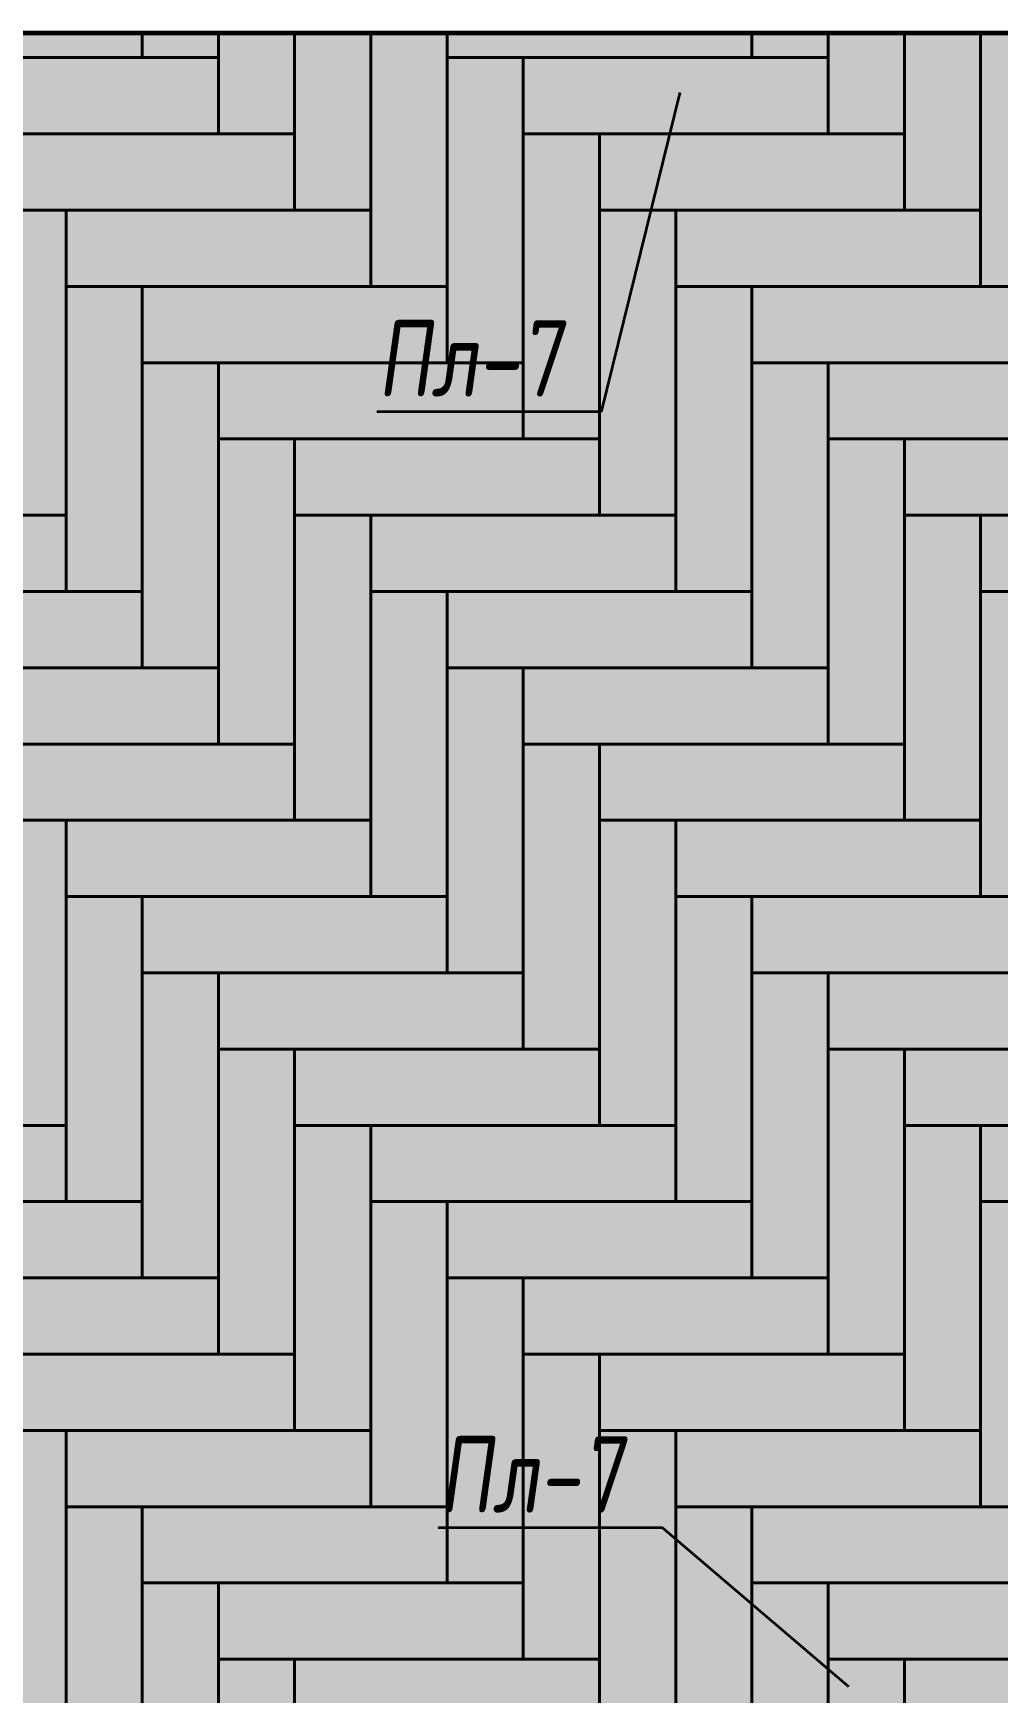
# Model space of a CAD drawing. Header units: millimetres. Extents: x -510890 to 418982, y -118257 to 141350.
# Drawn here: x 69784 to 72948, y -1581 to 3859 of the extents above; entities that cross this region are included whole.
import ezdxf
from ezdxf import colors
from ezdxf.entities.mleader import LeaderData, LeaderLine
from ezdxf.math import Vec2, Vec3

# ---------------------------------------------------------------- set-up
doc = ezdxf.new("R2010")
doc.units = ezdxf.units.MM
doc.layers.add('АР_Площадь контур', color=220, linetype='Continuous', lineweight=35, plot=False)
doc.styles.add('Архитект', font='isocpeur.ttf', dxfattribs={"width": 0.8, "oblique": 8})

msp = doc.modelspace()

# ---------------------------------------------------------------- hatches: boundary and pattern name
at = {"layer": 'АР_Площадь контур', "ltscale": 100, "true_color": 0x636466}
h = msp.add_hatch(color=251, dxfattribs=at)
h.dxf.hatch_style = 1
h.paths.add_polyline_path([(70141.8, 3859.4), (69141.8, 3859.4), (69141.8, 3779.4), (70141.8, 3779.4)])
h = msp.add_hatch(color=251, dxfattribs=at)
h.dxf.hatch_style = 1
h.paths.add_polyline_path([(70391.8, 3859.4), (70141.8, 3859.4), (70141.8, 3779.4), (70391.8, 3779.4)])
at = {"layer": 'АР_Площадь контур', "ltscale": 100, "true_color": 0xc7c8ca}
h = msp.add_hatch(color=9, dxfattribs=at)
h.dxf.hatch_style = 1
h.paths.add_polyline_path([(70641.8, 3859.4), (70391.8, 3859.4), (70391.8, 3529.4), (70641.8, 3529.4)])
at = {"layer": 'АР_Площадь контур', "ltscale": 100, "true_color": 0xffffff}
h = msp.add_hatch(color=7, dxfattribs=at)
h.dxf.hatch_style = 1
h.paths.add_polyline_path([(70891.8, 3859.4), (70641.8, 3859.4), (70641.8, 3279.4), (70891.8, 3279.4)])
at = {"layer": 'АР_Площадь контур', "ltscale": 100, "true_color": 0x636466}
h = msp.add_hatch(color=251, dxfattribs=at)
h.dxf.hatch_style = 1
h.paths.add_polyline_path([(71141.8, 3859.4), (70891.8, 3859.4), (70891.8, 3029.4), (71141.8, 3029.4)])
at = {"layer": 'АР_Площадь контур', "ltscale": 100, "true_color": 0xc7c8ca}
h = msp.add_hatch(color=9, dxfattribs=at)
h.dxf.hatch_style = 1
h.paths.add_polyline_path([(72141.8, 3859.4), (71141.8, 3859.4), (71141.8, 3779.4), (72141.8, 3779.4)])
h = msp.add_hatch(color=9, dxfattribs=at)
h.dxf.hatch_style = 1
h.paths.add_polyline_path([(72391.8, 3859.4), (72141.8, 3859.4), (72141.8, 3779.4), (72391.8, 3779.4)])
at = {"layer": 'АР_Площадь контур', "ltscale": 100, "true_color": 0xffffff}
h = msp.add_hatch(color=7, dxfattribs=at)
h.dxf.hatch_style = 1
h.paths.add_polyline_path([(72641.8, 3859.4), (72391.8, 3859.4), (72391.8, 3529.4), (72641.8, 3529.4)])
at = {"layer": 'АР_Площадь контур', "ltscale": 100, "true_color": 0x636466}
h = msp.add_hatch(color=251, dxfattribs=at)
h.dxf.hatch_style = 1
h.paths.add_polyline_path([(72891.8, 3859.4), (72641.8, 3859.4), (72641.8, 3279.4), (72891.8, 3279.4)])
at = {"layer": 'АР_Площадь контур', "ltscale": 100, "true_color": 0xc7c8ca}
h = msp.add_hatch(color=9, dxfattribs=at)
h.dxf.hatch_style = 1
h.paths.add_polyline_path([(73141.8, 3859.4), (72891.8, 3859.4), (72891.8, 3029.4), (73141.8, 3029.4)])
h = msp.add_hatch(color=9, dxfattribs=at)
h.dxf.hatch_style = 1
h.paths.add_polyline_path([(70391.8, 3779.4), (69391.8, 3779.4), (69391.8, 3529.4), (70391.8, 3529.4)])
h = msp.add_hatch(color=9, dxfattribs=at)
h.dxf.hatch_style = 1
h.paths.add_polyline_path([(71391.8, 3779.4), (71141.8, 3779.4), (71141.8, 2779.4), (71391.8, 2779.4)])
at = {"layer": 'АР_Площадь контур', "ltscale": 100, "true_color": 0xffffff}
h = msp.add_hatch(color=7, dxfattribs=at)
h.dxf.hatch_style = 1
h.paths.add_polyline_path([(72391.8, 3779.4), (71391.8, 3779.4), (71391.8, 3529.4), (72391.8, 3529.4)])
h = msp.add_hatch(color=7, dxfattribs=at)
h.dxf.hatch_style = 1
h.paths.add_polyline_path([(70641.8, 3529.4), (69641.8, 3529.4), (69641.8, 3279.4), (70641.8, 3279.4)])
h = msp.add_hatch(color=7, dxfattribs=at)
h.dxf.hatch_style = 1
h.paths.add_polyline_path([(71641.8, 3529.4), (71391.8, 3529.4), (71391.8, 2529.4), (71641.8, 2529.4)])
at = {"layer": 'АР_Площадь контур', "ltscale": 100, "true_color": 0x636466}
h = msp.add_hatch(color=251, dxfattribs=at)
h.dxf.hatch_style = 1
h.paths.add_polyline_path([(72641.8, 3529.4), (71641.8, 3529.4), (71641.8, 3279.4), (72641.8, 3279.4)])
at = {"layer": 'АР_Площадь контур', "ltscale": 100, "true_color": 0xffffff}
h = msp.add_hatch(color=7, dxfattribs=at)
h.dxf.hatch_style = 1
h.paths.add_polyline_path([(69891.8, 3279.4), (69641.8, 3279.4), (69641.8, 2279.4), (69891.8, 2279.4)])
at = {"layer": 'АР_Площадь контур', "ltscale": 100, "true_color": 0x636466}
h = msp.add_hatch(color=251, dxfattribs=at)
h.dxf.hatch_style = 1
h.paths.add_polyline_path([(70891.8, 3279.4), (69891.8, 3279.4), (69891.8, 3029.4), (70891.8, 3029.4)])
h = msp.add_hatch(color=251, dxfattribs=at)
h.dxf.hatch_style = 1
h.paths.add_polyline_path([(71891.8, 3279.4), (71641.8, 3279.4), (71641.8, 2279.4), (71891.8, 2279.4)])
at = {"layer": 'АР_Площадь контур', "ltscale": 100, "true_color": 0xc7c8ca}
h = msp.add_hatch(color=9, dxfattribs=at)
h.dxf.hatch_style = 1
h.paths.add_polyline_path([(72891.8, 3279.4), (71891.8, 3279.4), (71891.8, 3029.4), (72891.8, 3029.4)])
at = {"layer": 'АР_Площадь контур', "ltscale": 100, "true_color": 0x636466}
h = msp.add_hatch(color=251, dxfattribs=at)
h.dxf.hatch_style = 1
h.paths.add_polyline_path([(70141.8, 3029.4), (69891.8, 3029.4), (69891.8, 2029.4), (70141.8, 2029.4)])
at = {"layer": 'АР_Площадь контур', "ltscale": 100, "true_color": 0xc7c8ca}
h = msp.add_hatch(color=9, dxfattribs=at)
h.dxf.hatch_style = 1
h.paths.add_polyline_path([(71141.8, 3029.4), (70141.8, 3029.4), (70141.8, 2779.4), (71141.8, 2779.4)])
h = msp.add_hatch(color=9, dxfattribs=at)
h.dxf.hatch_style = 1
h.paths.add_polyline_path([(72141.8, 3029.4), (71891.8, 3029.4), (71891.8, 2029.4), (72141.8, 2029.4)])
at = {"layer": 'АР_Площадь контур', "ltscale": 100, "true_color": 0xffffff}
h = msp.add_hatch(color=7, dxfattribs=at)
h.dxf.hatch_style = 1
h.paths.add_polyline_path([(73141.8, 3029.4), (72141.8, 3029.4), (72141.8, 2779.4), (73141.8, 2779.4)])
at = {"layer": 'АР_Площадь контур', "ltscale": 100, "true_color": 0xc7c8ca}
h = msp.add_hatch(color=9, dxfattribs=at)
h.dxf.hatch_style = 1
h.paths.add_polyline_path([(70391.8, 2779.4), (70141.8, 2779.4), (70141.8, 1779.4), (70391.8, 1779.4)])
at = {"layer": 'АР_Площадь контур', "ltscale": 100, "true_color": 0xffffff}
h = msp.add_hatch(color=7, dxfattribs=at)
h.dxf.hatch_style = 1
h.paths.add_polyline_path([(71391.8, 2779.4), (70391.8, 2779.4), (70391.8, 2529.4), (71391.8, 2529.4)])
h = msp.add_hatch(color=7, dxfattribs=at)
h.dxf.hatch_style = 1
h.paths.add_polyline_path([(72391.8, 2779.4), (72141.8, 2779.4), (72141.8, 1779.4), (72391.8, 1779.4)])
at = {"layer": 'АР_Площадь контур', "ltscale": 100, "true_color": 0x636466}
h = msp.add_hatch(color=251, dxfattribs=at)
h.dxf.hatch_style = 1
h.paths.add_polyline_path([(73391.8, 2779.4), (72391.8, 2779.4), (72391.8, 2529.4), (73391.8, 2529.4)])
at = {"layer": 'АР_Площадь контур', "ltscale": 100, "true_color": 0xffffff}
h = msp.add_hatch(color=7, dxfattribs=at)
h.dxf.hatch_style = 1
h.paths.add_polyline_path([(70641.8, 2529.4), (70391.8, 2529.4), (70391.8, 1529.4), (70641.8, 1529.4)])
at = {"layer": 'АР_Площадь контур', "ltscale": 100, "true_color": 0x636466}
h = msp.add_hatch(color=251, dxfattribs=at)
h.dxf.hatch_style = 1
h.paths.add_polyline_path([(71641.8, 2529.4), (70641.8, 2529.4), (70641.8, 2279.4), (71641.8, 2279.4)])
h = msp.add_hatch(color=251, dxfattribs=at)
h.dxf.hatch_style = 1
h.paths.add_polyline_path([(72641.8, 2529.4), (72391.8, 2529.4), (72391.8, 1529.4), (72641.8, 1529.4)])
at = {"layer": 'АР_Площадь контур', "ltscale": 100, "true_color": 0xc7c8ca}
h = msp.add_hatch(color=9, dxfattribs=at)
h.dxf.hatch_style = 1
h.paths.add_polyline_path([(73641.8, 2529.4), (72641.8, 2529.4), (72641.8, 2279.4), (73641.8, 2279.4)])
at = {"layer": 'АР_Площадь контур', "ltscale": 100, "true_color": 0x636466}
h = msp.add_hatch(color=251, dxfattribs=at)
h.dxf.hatch_style = 1
h.paths.add_polyline_path([(69891.8, 2279.4), (68891.8, 2279.4), (68891.8, 2029.4), (69891.8, 2029.4)])
h = msp.add_hatch(color=251, dxfattribs=at)
h.dxf.hatch_style = 1
h.paths.add_polyline_path([(70891.8, 2279.4), (70641.8, 2279.4), (70641.8, 1279.4), (70891.8, 1279.4)])
at = {"layer": 'АР_Площадь контур', "ltscale": 100, "true_color": 0xc7c8ca}
h = msp.add_hatch(color=9, dxfattribs=at)
h.dxf.hatch_style = 1
h.paths.add_polyline_path([(71891.8, 2279.4), (70891.8, 2279.4), (70891.8, 2029.4), (71891.8, 2029.4)])
h = msp.add_hatch(color=9, dxfattribs=at)
h.dxf.hatch_style = 1
h.paths.add_polyline_path([(72891.8, 2279.4), (72641.8, 2279.4), (72641.8, 1279.4), (72891.8, 1279.4)])
at = {"layer": 'АР_Площадь контур', "ltscale": 100, "true_color": 0xffffff}
h = msp.add_hatch(color=7, dxfattribs=at)
h.dxf.hatch_style = 1
h.paths.add_polyline_path([(73891.8, 2279.4), (72891.8, 2279.4), (72891.8, 2029.4), (73891.8, 2029.4)])
at = {"layer": 'АР_Площадь контур', "ltscale": 100, "true_color": 0xc7c8ca}
h = msp.add_hatch(color=9, dxfattribs=at)
h.dxf.hatch_style = 1
h.paths.add_polyline_path([(70141.8, 2029.4), (69141.8, 2029.4), (69141.8, 1779.4), (70141.8, 1779.4)])
h = msp.add_hatch(color=9, dxfattribs=at)
h.dxf.hatch_style = 1
h.paths.add_polyline_path([(71141.8, 2029.4), (70891.8, 2029.4), (70891.8, 1029.4), (71141.8, 1029.4)])
at = {"layer": 'АР_Площадь контур', "ltscale": 100, "true_color": 0xffffff}
h = msp.add_hatch(color=7, dxfattribs=at)
h.dxf.hatch_style = 1
h.paths.add_polyline_path([(72141.8, 2029.4), (71141.8, 2029.4), (71141.8, 1779.4), (72141.8, 1779.4)])
h = msp.add_hatch(color=7, dxfattribs=at)
h.dxf.hatch_style = 1
h.paths.add_polyline_path([(73141.8, 2029.4), (72891.8, 2029.4), (72891.8, 1029.4), (73141.8, 1029.4)])
h = msp.add_hatch(color=7, dxfattribs=at)
h.dxf.hatch_style = 1
h.paths.add_polyline_path([(70391.8, 1779.4), (69391.8, 1779.4), (69391.8, 1529.4), (70391.8, 1529.4)])
h = msp.add_hatch(color=7, dxfattribs=at)
h.dxf.hatch_style = 1
h.paths.add_polyline_path([(71391.8, 1779.4), (71141.8, 1779.4), (71141.8, 779.4), (71391.8, 779.4)])
at = {"layer": 'АР_Площадь контур', "ltscale": 100, "true_color": 0x636466}
h = msp.add_hatch(color=251, dxfattribs=at)
h.dxf.hatch_style = 1
h.paths.add_polyline_path([(72391.8, 1779.4), (71391.8, 1779.4), (71391.8, 1529.4), (72391.8, 1529.4)])
h = msp.add_hatch(color=251, dxfattribs=at)
h.dxf.hatch_style = 1
h.paths.add_polyline_path([(70641.8, 1529.4), (69641.8, 1529.4), (69641.8, 1279.4), (70641.8, 1279.4)])
h = msp.add_hatch(color=251, dxfattribs=at)
h.dxf.hatch_style = 1
h.paths.add_polyline_path([(71641.8, 1529.4), (71391.8, 1529.4), (71391.8, 529.4), (71641.8, 529.4)])
at = {"layer": 'АР_Площадь контур', "ltscale": 100, "true_color": 0xc7c8ca}
h = msp.add_hatch(color=9, dxfattribs=at)
h.dxf.hatch_style = 1
h.paths.add_polyline_path([(72641.8, 1529.4), (71641.8, 1529.4), (71641.8, 1279.4), (72641.8, 1279.4)])
at = {"layer": 'АР_Площадь контур', "ltscale": 100, "true_color": 0x636466}
h = msp.add_hatch(color=251, dxfattribs=at)
h.dxf.hatch_style = 1
h.paths.add_polyline_path([(69891.8, 1279.4), (69641.8, 1279.4), (69641.8, 279.4), (69891.8, 279.4)])
at = {"layer": 'АР_Площадь контур', "ltscale": 100, "true_color": 0xc7c8ca}
h = msp.add_hatch(color=9, dxfattribs=at)
h.dxf.hatch_style = 1
h.paths.add_polyline_path([(70891.8, 1279.4), (69891.8, 1279.4), (69891.8, 1029.4), (70891.8, 1029.4)])
h = msp.add_hatch(color=9, dxfattribs=at)
h.dxf.hatch_style = 1
h.paths.add_polyline_path([(71891.8, 1279.4), (71641.8, 1279.4), (71641.8, 279.4), (71891.8, 279.4)])
at = {"layer": 'АР_Площадь контур', "ltscale": 100, "true_color": 0xffffff}
h = msp.add_hatch(color=7, dxfattribs=at)
h.dxf.hatch_style = 1
h.paths.add_polyline_path([(72891.8, 1279.4), (71891.8, 1279.4), (71891.8, 1029.4), (72891.8, 1029.4)])
at = {"layer": 'АР_Площадь контур', "ltscale": 100, "true_color": 0xc7c8ca}
h = msp.add_hatch(color=9, dxfattribs=at)
h.dxf.hatch_style = 1
h.paths.add_polyline_path([(70141.8, 1029.4), (69891.8, 1029.4), (69891.8, 29.4), (70141.8, 29.4)])
at = {"layer": 'АР_Площадь контур', "ltscale": 100, "true_color": 0xffffff}
h = msp.add_hatch(color=7, dxfattribs=at)
h.dxf.hatch_style = 1
h.paths.add_polyline_path([(71141.8, 1029.4), (70141.8, 1029.4), (70141.8, 779.4), (71141.8, 779.4)])
h = msp.add_hatch(color=7, dxfattribs=at)
h.dxf.hatch_style = 1
h.paths.add_polyline_path([(72141.8, 1029.4), (71891.8, 1029.4), (71891.8, 29.4), (72141.8, 29.4)])
at = {"layer": 'АР_Площадь контур', "ltscale": 100, "true_color": 0x636466}
h = msp.add_hatch(color=251, dxfattribs=at)
h.dxf.hatch_style = 1
h.paths.add_polyline_path([(73141.8, 1029.4), (72141.8, 1029.4), (72141.8, 779.4), (73141.8, 779.4)])
at = {"layer": 'АР_Площадь контур', "ltscale": 100, "true_color": 0xffffff}
h = msp.add_hatch(color=7, dxfattribs=at)
h.dxf.hatch_style = 1
h.paths.add_polyline_path([(70391.8, 779.4), (70141.8, 779.4), (70141.8, -220.6), (70391.8, -220.6)])
at = {"layer": 'АР_Площадь контур', "ltscale": 100, "true_color": 0x636466}
h = msp.add_hatch(color=251, dxfattribs=at)
h.dxf.hatch_style = 1
h.paths.add_polyline_path([(71391.8, 779.4), (70391.8, 779.4), (70391.8, 529.4), (71391.8, 529.4)])
h = msp.add_hatch(color=251, dxfattribs=at)
h.dxf.hatch_style = 1
h.paths.add_polyline_path([(72391.8, 779.4), (72141.8, 779.4), (72141.8, -220.6), (72391.8, -220.6)])
at = {"layer": 'АР_Площадь контур', "ltscale": 100, "true_color": 0xc7c8ca}
h = msp.add_hatch(color=9, dxfattribs=at)
h.dxf.hatch_style = 1
h.paths.add_polyline_path([(73391.8, 779.4), (72391.8, 779.4), (72391.8, 529.4), (73391.8, 529.4)])
at = {"layer": 'АР_Площадь контур', "ltscale": 100, "true_color": 0x636466}
h = msp.add_hatch(color=251, dxfattribs=at)
h.dxf.hatch_style = 1
h.paths.add_polyline_path([(70641.8, 529.4), (70391.8, 529.4), (70391.8, -470.6), (70641.8, -470.6)])
at = {"layer": 'АР_Площадь контур', "ltscale": 100, "true_color": 0xc7c8ca}
h = msp.add_hatch(color=9, dxfattribs=at)
h.dxf.hatch_style = 1
h.paths.add_polyline_path([(71641.8, 529.4), (70641.8, 529.4), (70641.8, 279.4), (71641.8, 279.4)])
h = msp.add_hatch(color=9, dxfattribs=at)
h.dxf.hatch_style = 1
h.paths.add_polyline_path([(72641.8, 529.4), (72391.8, 529.4), (72391.8, -470.6), (72641.8, -470.6)])
at = {"layer": 'АР_Площадь контур', "ltscale": 100, "true_color": 0xffffff}
h = msp.add_hatch(color=7, dxfattribs=at)
h.dxf.hatch_style = 1
h.paths.add_polyline_path([(73641.8, 529.4), (72641.8, 529.4), (72641.8, 279.4), (73641.8, 279.4)])
at = {"layer": 'АР_Площадь контур', "ltscale": 100, "true_color": 0xc7c8ca}
h = msp.add_hatch(color=9, dxfattribs=at)
h.dxf.hatch_style = 1
h.paths.add_polyline_path([(69891.8, 279.4), (68891.8, 279.4), (68891.8, 29.4), (69891.8, 29.4)])
h = msp.add_hatch(color=9, dxfattribs=at)
h.dxf.hatch_style = 1
h.paths.add_polyline_path([(70891.8, 279.4), (70641.8, 279.4), (70641.8, -720.6), (70891.8, -720.6)])
at = {"layer": 'АР_Площадь контур', "ltscale": 100, "true_color": 0xffffff}
h = msp.add_hatch(color=7, dxfattribs=at)
h.dxf.hatch_style = 1
h.paths.add_polyline_path([(71891.8, 279.4), (70891.8, 279.4), (70891.8, 29.4), (71891.8, 29.4)])
h = msp.add_hatch(color=7, dxfattribs=at)
h.dxf.hatch_style = 1
h.paths.add_polyline_path([(72891.8, 279.4), (72641.8, 279.4), (72641.8, -720.6), (72891.8, -720.6)])
at = {"layer": 'АР_Площадь контур', "ltscale": 100, "true_color": 0x636466}
h = msp.add_hatch(color=251, dxfattribs=at)
h.dxf.hatch_style = 1
h.paths.add_polyline_path([(73891.8, 279.4), (72891.8, 279.4), (72891.8, 29.4), (73891.8, 29.4)])
at = {"layer": 'АР_Площадь контур', "ltscale": 100, "true_color": 0xffffff}
h = msp.add_hatch(color=7, dxfattribs=at)
h.dxf.hatch_style = 1
h.paths.add_polyline_path([(70141.8, 29.4), (69141.8, 29.4), (69141.8, -220.6), (70141.8, -220.6)])
h = msp.add_hatch(color=7, dxfattribs=at)
h.dxf.hatch_style = 1
h.paths.add_polyline_path([(71141.8, 29.4), (70891.8, 29.4), (70891.8, -970.6), (71141.8, -970.6)])
at = {"layer": 'АР_Площадь контур', "ltscale": 100, "true_color": 0x636466}
h = msp.add_hatch(color=251, dxfattribs=at)
h.dxf.hatch_style = 1
h.paths.add_polyline_path([(72141.8, 29.4), (71141.8, 29.4), (71141.8, -220.6), (72141.8, -220.6)])
h = msp.add_hatch(color=251, dxfattribs=at)
h.dxf.hatch_style = 1
h.paths.add_polyline_path([(73141.8, 29.4), (72891.8, 29.4), (72891.8, -970.6), (73141.8, -970.6)])
h = msp.add_hatch(color=251, dxfattribs=at)
h.dxf.hatch_style = 1
h.paths.add_polyline_path([(70391.8, -220.6), (69391.8, -220.6), (69391.8, -470.6), (70391.8, -470.6)])
h = msp.add_hatch(color=251, dxfattribs=at)
h.dxf.hatch_style = 1
h.paths.add_polyline_path([(71391.8, -220.6), (71141.8, -220.6), (71141.8, -1220.6), (71391.8, -1220.6)])
at = {"layer": 'АР_Площадь контур', "ltscale": 100, "true_color": 0xc7c8ca}
h = msp.add_hatch(color=9, dxfattribs=at)
h.dxf.hatch_style = 1
h.paths.add_polyline_path([(72391.8, -220.6), (71391.8, -220.6), (71391.8, -470.6), (72391.8, -470.6)])
h = msp.add_hatch(color=9, dxfattribs=at)
h.dxf.hatch_style = 1
h.paths.add_polyline_path([(70641.8, -470.6), (69641.8, -470.6), (69641.8, -720.6), (70641.8, -720.6)])
h = msp.add_hatch(color=9, dxfattribs=at)
h.dxf.hatch_style = 1
h.paths.add_polyline_path([(71641.8, -470.6), (71391.8, -470.6), (71391.8, -1470.6), (71641.8, -1470.6)])
at = {"layer": 'АР_Площадь контур', "ltscale": 100, "true_color": 0xffffff}
h = msp.add_hatch(color=7, dxfattribs=at)
h.dxf.hatch_style = 1
h.paths.add_polyline_path([(72641.8, -470.6), (71641.8, -470.6), (71641.8, -720.6), (72641.8, -720.6)])
at = {"layer": 'АР_Площадь контур', "ltscale": 100, "true_color": 0xc7c8ca}
h = msp.add_hatch(color=9, dxfattribs=at)
h.dxf.hatch_style = 1
h.paths.add_polyline_path([(69891.8, -720.6), (69641.8, -720.6), (69641.8, -1720.6), (69891.8, -1720.6)])
at = {"layer": 'АР_Площадь контур', "ltscale": 100, "true_color": 0xffffff}
h = msp.add_hatch(color=7, dxfattribs=at)
h.dxf.hatch_style = 1
h.paths.add_polyline_path([(70891.8, -720.6), (69891.8, -720.6), (69891.8, -970.6), (70891.8, -970.6)])
h = msp.add_hatch(color=7, dxfattribs=at)
h.dxf.hatch_style = 1
h.paths.add_polyline_path([(71891.8, -720.6), (71641.8, -720.6), (71641.8, -1720.6), (71891.8, -1720.6)])
at = {"layer": 'АР_Площадь контур', "ltscale": 100, "true_color": 0x636466}
h = msp.add_hatch(color=251, dxfattribs=at)
h.dxf.hatch_style = 1
h.paths.add_polyline_path([(72891.8, -720.6), (71891.8, -720.6), (71891.8, -970.6), (72891.8, -970.6)])
at = {"layer": 'АР_Площадь контур', "ltscale": 100, "true_color": 0xffffff}
h = msp.add_hatch(color=7, dxfattribs=at)
h.dxf.hatch_style = 1
h.paths.add_polyline_path([(70141.8, -970.6), (69891.8, -970.6), (69891.8, -1970.6), (70141.8, -1970.6)])
at = {"layer": 'АР_Площадь контур', "ltscale": 100, "true_color": 0x636466}
h = msp.add_hatch(color=251, dxfattribs=at)
h.dxf.hatch_style = 1
h.paths.add_polyline_path([(71141.8, -970.6), (70141.8, -970.6), (70141.8, -1220.6), (71141.8, -1220.6)])
h = msp.add_hatch(color=251, dxfattribs=at)
h.dxf.hatch_style = 1
h.paths.add_polyline_path([(72141.8, -970.6), (71891.8, -970.6), (71891.8, -1970.6), (72141.8, -1970.6)])
at = {"layer": 'АР_Площадь контур', "ltscale": 100, "true_color": 0xc7c8ca}
h = msp.add_hatch(color=9, dxfattribs=at)
h.dxf.hatch_style = 1
h.paths.add_polyline_path([(73141.8, -970.6), (72141.8, -970.6), (72141.8, -1220.6), (73141.8, -1220.6)])
at = {"layer": 'АР_Площадь контур', "ltscale": 100, "true_color": 0x636466}
h = msp.add_hatch(color=251, dxfattribs=at)
h.dxf.hatch_style = 1
h.paths.add_polyline_path([(70391.8, -1220.6), (70141.8, -1220.6), (70141.8, -2220.6), (70391.8, -2220.6)])
at = {"layer": 'АР_Площадь контур', "ltscale": 100, "true_color": 0xc7c8ca}
h = msp.add_hatch(color=9, dxfattribs=at)
h.dxf.hatch_style = 1
h.paths.add_polyline_path([(71391.8, -1220.6), (70391.8, -1220.6), (70391.8, -1470.6), (71391.8, -1470.6)])
h = msp.add_hatch(color=9, dxfattribs=at)
h.dxf.hatch_style = 1
h.paths.add_polyline_path([(72391.8, -1220.6), (72141.8, -1220.6), (72141.8, -2220.6), (72391.8, -2220.6)])
at = {"layer": 'АР_Площадь контур', "ltscale": 100, "true_color": 0xffffff}
h = msp.add_hatch(color=7, dxfattribs=at)
h.dxf.hatch_style = 1
h.paths.add_polyline_path([(73391.8, -1220.6), (72391.8, -1220.6), (72391.8, -1470.6), (73391.8, -1470.6)])
at = {"layer": 'АР_Площадь контур', "ltscale": 100, "true_color": 0xc7c8ca}
h = msp.add_hatch(color=9, dxfattribs=at)
h.dxf.hatch_style = 1
h.paths.add_polyline_path([(70641.8, -1470.6), (70391.8, -1470.6), (70391.8, -2470.6), (70641.8, -2470.6)])
at = {"layer": 'АР_Площадь контур', "ltscale": 100, "true_color": 0xffffff}
h = msp.add_hatch(color=7, dxfattribs=at)
h.dxf.hatch_style = 1
h.paths.add_polyline_path([(71641.8, -1470.6), (70641.8, -1470.6), (70641.8, -1720.6), (71641.8, -1720.6)])
h = msp.add_hatch(color=7, dxfattribs=at)
h.dxf.hatch_style = 1
h.paths.add_polyline_path([(72641.8, -2090.6), (72442.3, -2090.6), (72442.3, -1690.6), (72641.8, -1690.6), (72641.8, -1470.6), (72391.8, -1470.6), (72391.8, -2470.6), (72641.8, -2470.6)])
at = {"layer": 'АР_Площадь контур', "ltscale": 100, "true_color": 0x636466}
h = msp.add_hatch(color=251, dxfattribs=at)
h.dxf.hatch_style = 1
h.paths.add_polyline_path([(72842.3, -1690.6), (72842.3, -1720.6), (73641.8, -1720.6), (73641.8, -1470.6), (72641.8, -1470.6), (72641.8, -1690.6)])

# ---------------------------------------------------------------- linework, layer by layer
at = {"layer": 'АР_Площадь контур', "lineweight": 60}
msp.add_lwpolyline([(75392.3, -3101), (75392.3, 3859.4), (66892.3, 3859.4), (66892.3, 169.4), (66382.3, 169.4), (66382.3, 292.7), (66082.3, 292.7, 0.374732), (58459, -7330.6), (58459, -7390.7)], format="xyb", dxfattribs=at)
at = {"layer": 'АР_Площадь контур', "color": 7, "ltscale": 100}
msp.add_lwpolyline([(66892.3, 169.4), (66382.3, 169.4), (66382.3, 292.7), (66082.3, 292.7, 0.374731), (58459, -7330.6), (58459, -7390.7), (64742.8, -7390.7), (64742.8, -7991.6), (66442.3, -7992.6), (66442.5, -7690.6), (66842.3, -7690.6), (66842.3, -7970.6), (69360.7, -7970.6), (69360.7, -8090.6), (71060.7, -8090.6), (71060.7, -7970.6), (72442.3, -7970.6), (72442.3, -7690.6), (72842.3, -7690.6), (72842.3, -7970.6), (75392.4, -7970.6), (75392.3, 3859.4), (66892.3, 3859.4)], format="xyb", close=True, dxfattribs=at)
for points in [[(70141.8, 3859.4), (70141.8, 3779.4), (69141.8, 3779.4), (69141.8, 3859.4)], [(70391.8, 3859.4), (70391.8, 3779.4), (70141.8, 3779.4), (70141.8, 3859.4)], [(70641.8, 3859.4), (70641.8, 3529.4), (70391.8, 3529.4), (70391.8, 3859.4)], [(70891.8, 3859.4), (70891.8, 3279.4), (70641.8, 3279.4), (70641.8, 3859.4)], [(71141.8, 3859.4), (71141.8, 3029.4), (70891.8, 3029.4), (70891.8, 3859.4)], [(72141.8, 3859.4), (72141.8, 3779.4), (71141.8, 3779.4), (71141.8, 3859.4)], [(72391.8, 3859.4), (72391.8, 3779.4), (72141.8, 3779.4), (72141.8, 3859.4)], [(72641.8, 3859.4), (72641.8, 3529.4), (72391.8, 3529.4), (72391.8, 3859.4)], [(72891.8, 3859.4), (72891.8, 3279.4), (72641.8, 3279.4), (72641.8, 3859.4)], [(73141.8, 3859.4), (73141.8, 3029.4), (72891.8, 3029.4), (72891.8, 3859.4)], [(72641.8, -2090.6), (72641.8, -2470.6), (72391.8, -2470.6), (72391.8, -1470.6), (72641.8, -1470.6), (72641.8, -1690.6)], [(72641.8, -1690.6), (72641.8, -1470.6), (73641.8, -1470.6), (73641.8, -1720.6), (72842.3, -1720.6)]]:
    msp.add_lwpolyline(points, dxfattribs=at)
for points in [[(69391.8, 3779.4), (70391.8, 3779.4), (70391.8, 3529.4), (69391.8, 3529.4)], [(71141.8, 2779.4), (71141.8, 3779.4), (71391.8, 3779.4), (71391.8, 2779.4)], [(71391.8, 3779.4), (72391.8, 3779.4), (72391.8, 3529.4), (71391.8, 3529.4)], [(69641.8, 3529.4), (70641.8, 3529.4), (70641.8, 3279.4), (69641.8, 3279.4)], [(71391.8, 2529.4), (71391.8, 3529.4), (71641.8, 3529.4), (71641.8, 2529.4)], [(71641.8, 3529.4), (72641.8, 3529.4), (72641.8, 3279.4), (71641.8, 3279.4)], [(69641.8, 2279.4), (69641.8, 3279.4), (69891.8, 3279.4), (69891.8, 2279.4)], [(69891.8, 3279.4), (70891.8, 3279.4), (70891.8, 3029.4), (69891.8, 3029.4)], [(71641.8, 2279.4), (71641.8, 3279.4), (71891.8, 3279.4), (71891.8, 2279.4)], [(71891.8, 3279.4), (72891.8, 3279.4), (72891.8, 3029.4), (71891.8, 3029.4)], [(69891.8, 2029.4), (69891.8, 3029.4), (70141.8, 3029.4), (70141.8, 2029.4)], [(70141.8, 3029.4), (71141.8, 3029.4), (71141.8, 2779.4), (70141.8, 2779.4)], [(71891.8, 2029.4), (71891.8, 3029.4), (72141.8, 3029.4), (72141.8, 2029.4)], [(72141.8, 3029.4), (73141.8, 3029.4), (73141.8, 2779.4), (72141.8, 2779.4)], [(70141.8, 1779.4), (70141.8, 2779.4), (70391.8, 2779.4), (70391.8, 1779.4)], [(70391.8, 2779.4), (71391.8, 2779.4), (71391.8, 2529.4), (70391.8, 2529.4)], [(72141.8, 1779.4), (72141.8, 2779.4), (72391.8, 2779.4), (72391.8, 1779.4)], [(72391.8, 2779.4), (73391.8, 2779.4), (73391.8, 2529.4), (72391.8, 2529.4)], [(70391.8, 1529.4), (70391.8, 2529.4), (70641.8, 2529.4), (70641.8, 1529.4)], [(70641.8, 2529.4), (71641.8, 2529.4), (71641.8, 2279.4), (70641.8, 2279.4)], [(72391.8, 1529.4), (72391.8, 2529.4), (72641.8, 2529.4), (72641.8, 1529.4)], [(72641.8, 2529.4), (73641.8, 2529.4), (73641.8, 2279.4), (72641.8, 2279.4)], [(68891.8, 2279.4), (69891.8, 2279.4), (69891.8, 2029.4), (68891.8, 2029.4)], [(70641.8, 1279.4), (70641.8, 2279.4), (70891.8, 2279.4), (70891.8, 1279.4)], [(70891.8, 2279.4), (71891.8, 2279.4), (71891.8, 2029.4), (70891.8, 2029.4)], [(72641.8, 1279.4), (72641.8, 2279.4), (72891.8, 2279.4), (72891.8, 1279.4)], [(72891.8, 2279.4), (73891.8, 2279.4), (73891.8, 2029.4), (72891.8, 2029.4)], [(69141.8, 2029.4), (70141.8, 2029.4), (70141.8, 1779.4), (69141.8, 1779.4)], [(70891.8, 1029.4), (70891.8, 2029.4), (71141.8, 2029.4), (71141.8, 1029.4)], [(71141.8, 2029.4), (72141.8, 2029.4), (72141.8, 1779.4), (71141.8, 1779.4)], [(72891.8, 1029.4), (72891.8, 2029.4), (73141.8, 2029.4), (73141.8, 1029.4)], [(69391.8, 1779.4), (70391.8, 1779.4), (70391.8, 1529.4), (69391.8, 1529.4)], [(71141.8, 779.4), (71141.8, 1779.4), (71391.8, 1779.4), (71391.8, 779.4)], [(71391.8, 1779.4), (72391.8, 1779.4), (72391.8, 1529.4), (71391.8, 1529.4)], [(69641.8, 1529.4), (70641.8, 1529.4), (70641.8, 1279.4), (69641.8, 1279.4)], [(71391.8, 529.4), (71391.8, 1529.4), (71641.8, 1529.4), (71641.8, 529.4)], [(71641.8, 1529.4), (72641.8, 1529.4), (72641.8, 1279.4), (71641.8, 1279.4)], [(69641.8, 279.4), (69641.8, 1279.4), (69891.8, 1279.4), (69891.8, 279.4)], [(69891.8, 1279.4), (70891.8, 1279.4), (70891.8, 1029.4), (69891.8, 1029.4)], [(71641.8, 279.4), (71641.8, 1279.4), (71891.8, 1279.4), (71891.8, 279.4)], [(71891.8, 1279.4), (72891.8, 1279.4), (72891.8, 1029.4), (71891.8, 1029.4)], [(69891.8, 29.4), (69891.8, 1029.4), (70141.8, 1029.4), (70141.8, 29.4)], [(70141.8, 1029.4), (71141.8, 1029.4), (71141.8, 779.4), (70141.8, 779.4)], [(71891.8, 29.4), (71891.8, 1029.4), (72141.8, 1029.4), (72141.8, 29.4)], [(72141.8, 1029.4), (73141.8, 1029.4), (73141.8, 779.4), (72141.8, 779.4)], [(70141.8, -220.6), (70141.8, 779.4), (70391.8, 779.4), (70391.8, -220.6)], [(70391.8, 779.4), (71391.8, 779.4), (71391.8, 529.4), (70391.8, 529.4)], [(72141.8, -220.6), (72141.8, 779.4), (72391.8, 779.4), (72391.8, -220.6)], [(72391.8, 779.4), (73391.8, 779.4), (73391.8, 529.4), (72391.8, 529.4)], [(70391.8, -470.6), (70391.8, 529.4), (70641.8, 529.4), (70641.8, -470.6)], [(70641.8, 529.4), (71641.8, 529.4), (71641.8, 279.4), (70641.8, 279.4)], [(72391.8, -470.6), (72391.8, 529.4), (72641.8, 529.4), (72641.8, -470.6)], [(72641.8, 529.4), (73641.8, 529.4), (73641.8, 279.4), (72641.8, 279.4)], [(68891.8, 279.4), (69891.8, 279.4), (69891.8, 29.4), (68891.8, 29.4)], [(70641.8, -720.6), (70641.8, 279.4), (70891.8, 279.4), (70891.8, -720.6)], [(70891.8, 279.4), (71891.8, 279.4), (71891.8, 29.4), (70891.8, 29.4)], [(72641.8, -720.6), (72641.8, 279.4), (72891.8, 279.4), (72891.8, -720.6)], [(72891.8, 279.4), (73891.8, 279.4), (73891.8, 29.4), (72891.8, 29.4)], [(69141.8, 29.4), (70141.8, 29.4), (70141.8, -220.6), (69141.8, -220.6)], [(70891.8, -970.6), (70891.8, 29.4), (71141.8, 29.4), (71141.8, -970.6)], [(71141.8, 29.4), (72141.8, 29.4), (72141.8, -220.6), (71141.8, -220.6)], [(72891.8, -970.6), (72891.8, 29.4), (73141.8, 29.4), (73141.8, -970.6)], [(69391.8, -220.6), (70391.8, -220.6), (70391.8, -470.6), (69391.8, -470.6)], [(71141.8, -1220.6), (71141.8, -220.6), (71391.8, -220.6), (71391.8, -1220.6)], [(71391.8, -220.6), (72391.8, -220.6), (72391.8, -470.6), (71391.8, -470.6)], [(69641.8, -470.6), (70641.8, -470.6), (70641.8, -720.6), (69641.8, -720.6)], [(71391.8, -1470.6), (71391.8, -470.6), (71641.8, -470.6), (71641.8, -1470.6)], [(71641.8, -470.6), (72641.8, -470.6), (72641.8, -720.6), (71641.8, -720.6)], [(69641.8, -1720.6), (69641.8, -720.6), (69891.8, -720.6), (69891.8, -1720.6)], [(69891.8, -720.6), (70891.8, -720.6), (70891.8, -970.6), (69891.8, -970.6)], [(71641.8, -1720.6), (71641.8, -720.6), (71891.8, -720.6), (71891.8, -1720.6)], [(71891.8, -720.6), (72891.8, -720.6), (72891.8, -970.6), (71891.8, -970.6)], [(69891.8, -1970.6), (69891.8, -970.6), (70141.8, -970.6), (70141.8, -1970.6)], [(70141.8, -970.6), (71141.8, -970.6), (71141.8, -1220.6), (70141.8, -1220.6)], [(71891.8, -1970.6), (71891.8, -970.6), (72141.8, -970.6), (72141.8, -1970.6)], [(72141.8, -970.6), (73141.8, -970.6), (73141.8, -1220.6), (72141.8, -1220.6)], [(70141.8, -2220.6), (70141.8, -1220.6), (70391.8, -1220.6), (70391.8, -2220.6)], [(70391.8, -1220.6), (71391.8, -1220.6), (71391.8, -1470.6), (70391.8, -1470.6)], [(72141.8, -2220.6), (72141.8, -1220.6), (72391.8, -1220.6), (72391.8, -2220.6)], [(72391.8, -1220.6), (73391.8, -1220.6), (73391.8, -1470.6), (72391.8, -1470.6)], [(70391.8, -2470.6), (70391.8, -1470.6), (70641.8, -1470.6), (70641.8, -2470.6)], [(70641.8, -1470.6), (71641.8, -1470.6), (71641.8, -1720.6), (70641.8, -1720.6)]]:
    msp.add_lwpolyline(points, close=True, dxfattribs=at)

# ---------------------------------------------------------------- leaders
at = {"layer": 'АР_Площадь контур'}
ml = msp.add_multileader_mtext('Standard', dxfattribs=at)
ml.set_content('Пл-7', color=256, style='Архитект')
ml.set_leader_properties(color=256, linetype='ByLayer', lineweight=-1)
ml.build(insert=Vec2(0, 0))
ml.multileader.update_dxf_attribs({"text_left_attachment_type": 6, "text_right_attachment_type": 6, "dogleg_length": 25, "arrow_head_size": 200})
ctx = ml.context
ctx.base_point, ctx.char_height, ctx.arrow_head_size, ctx.landing_gap_size, ctx.plane_origin = Vec3(70812.2, 2618.4), 250, 200, 100, Vec3(57190.8, 2935.9)
ctx.left_attachment, ctx.right_attachment = 6, 6
notes = []
notes.append((ctx, [(0, (1, 1, 0), (71647.4, 2618.4), (-1, 0), 25, [(1, [(71952.6, 3859.4)], 0, [])])]))
ctx.mtext.insert, ctx.mtext.width, ctx.mtext.defined_height, ctx.mtext.line_spacing_style, ctx.mtext.flow_direction = Vec3(70912.2, 2918.4), 3549.472, 1007.6, 2, 5
ml = msp.add_multileader_mtext('Standard', dxfattribs=at)
ml.set_content('Пл-7', color=256, style='Архитект')
ml.set_leader_properties(color=256, linetype='ByLayer', lineweight=-1)
ml.build(insert=Vec2(0, 0))
ml.multileader.update_dxf_attribs({"text_left_attachment_type": 6, "text_right_attachment_type": 6, "dogleg_length": 25, "arrow_head_size": 200})
ctx = ml.context
ctx.base_point, ctx.char_height, ctx.arrow_head_size, ctx.landing_gap_size, ctx.plane_origin = Vec3(71013.1, -1039.9), 250, 200, 100, Vec3(57335.2, -903.1)
ctx.left_attachment, ctx.right_attachment = 6, 6
notes.append((ctx, [(0, (1, 1, 0), (71848.4, -1039.9), (-1, 0), 25, [(1, [(72611.6, -1690.6)], 0, [])])]))
ctx.mtext.insert, ctx.mtext.width, ctx.mtext.defined_height, ctx.mtext.line_spacing_style, ctx.mtext.flow_direction = Vec3(71113.1, -739.9), 3549.472, 1007.6, 2, 5
for ctx, leaders in notes:
    for number, flags, end, landing, length, lines in leaders:
        leader = LeaderData()
        leader.index, (leader.has_last_leader_line, leader.has_dogleg_vector, leader.attachment_direction) = number, flags
        leader.last_leader_point, leader.dogleg_vector, leader.dogleg_length = Vec3(end), Vec3(landing), length
        for number, points, colour, breaks in lines:
            line = LeaderLine()
            line.index, line.vertices, line.color, line.breaks = number, Vec3.list(points), colors.encode_raw_color(colour), breaks
            leader.lines.append(line)
        ctx.leaders.append(leader)

doc.saveas('drawing.dxf')
